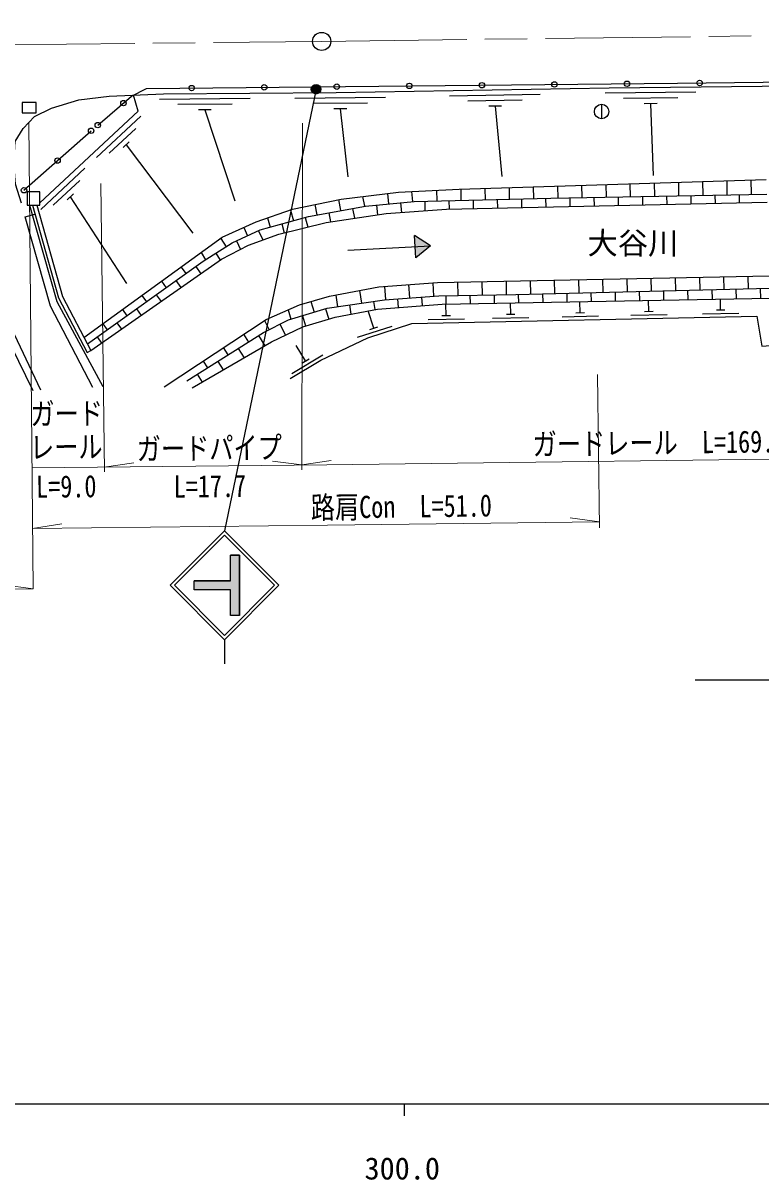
# Model space of a CAD drawing. Units: millimetres at full size, sheet at 1:1000; details may follow other scales. Extents: x 40000 to 680000, y 20000 to 380000.
# Drawn here: x 336499 to 397494, y 198715 to 294354 of the extents above; entities that cross this region are included whole.
import ezdxf
from ezdxf.enums import TextEntityAlignment as Align

# ---------------------------------------------------------------- set-up
doc = ezdxf.new("R2010")
doc.units = ezdxf.units.MM
doc.header["$LTSCALE"] = 1000
doc.linetypes.add('CHAIN', pattern=[18.5, 12, -1.5, 3.5, -1.5])
for name, color, linetype, lineweight in [('M-BGD', 7, 'Continuous', 25), ('M-BMK', 2, 'CHAIN', 13), ('M-BMK-SRVR', 3, 'Continuous', 25), ('M-STR-HTXT', 7, 'Continuous', 13), ('M-STR-STRC', 7, 'Continuous', 25), ('M-TTL-BAND', 7, 'Continuous', 25)]:
    doc.layers.add(name, color=color, linetype=linetype, lineweight=lineweight)
doc.layers.add('M-BMK-HTXT', color=7, linetype='Continuous')
doc.styles.add('ＭＳ ゴシック', font='')
doc.styles.get('ＭＳ ゴシック').set_extended_font_data('MS Gothic')

msp = doc.modelspace()

# ---------------------------------------------------------------- hatches: boundary and pattern name
at = {"layer": 'M-BGD'}
msp.add_hatch(color=256, dxfattribs=at).paths.add_polyline_path([(368963, 274948), (368913, 275872), (368863, 276796), (370173, 275940)])
at = {"layer": 'M-STR-STRC'}
for points in [[(360384, 288679, -1), (361059, 289109, -1)], [(353646, 247500), (353646, 245375), (354396, 245375), (354396, 250375), (353646, 250375), (353646, 248250), (350646, 248250), (350646, 247500)]]:
    msp.add_hatch(color=256, dxfattribs=at).paths.add_polyline_path(points)

# ---------------------------------------------------------------- linework, layer by layer
at = {"layer": 'M-BGD'}
for p, q in [((355274, 288113), (347774, 288053)), ((366464, 288215), (358965, 288134)), ((379258, 288457), (371759, 288329)), ((377766, 287981), (373267, 287904)), ((392122, 288635), (384623, 288550)), ((390627, 288168), (386127, 288117)), ((353777, 287651), (349277, 287615)), ((352056, 287187), (351006, 287179)), ((351531, 287183), (354003, 279649)), ((364969, 287749), (360469, 287700)), ((363249, 287280), (362199, 287269)), ((362724, 287275), (363350, 281635)), ((376049, 287502), (374999, 287484)), ((375524, 287493), (376085, 281667)), ((384329, 287646), (384329, 286446)), ((388907, 287698), (387857, 287686)), ((388382, 287692), (388593, 281753)), ((346236, 286659), (342577, 283251)), ((336568, 280535), (342121, 285455)), ((345811, 285648), (343616, 283604)), ((345276, 284535), (344764, 284058)), ((345020, 284297), (350521, 276995)), ((341611, 282352), (337952, 278944)), ((341186, 281341), (338990, 279296)), ((390671, 281202), (390693, 280084)), ((392670, 281267), (392693, 280123)), ((394669, 281331), (394692, 280162)), ((396669, 281396), (396692, 280200)), ((340651, 280228), (340139, 279751)), ((366625, 280274), (366708, 279409)), ((368619, 280433), (368699, 279599)), ((370677, 280530), (370698, 279656)), ((372675, 280621), (372697, 279703)), ((374674, 280686), (374696, 279750)), ((376673, 280750), (376696, 279797)), ((378673, 280815), (378695, 279844)), ((380676, 280880), (380695, 279889)), ((382675, 280944), (382694, 279928)), ((384674, 281009), (384694, 279967)), ((386673, 281073), (386694, 280006)), ((388672, 281138), (388693, 280045)), ((340395, 279989), (345033, 272835)), ((360625, 279356), (360783, 278491)), ((362582, 279769), (362751, 278851)), ((364568, 280027), (364718, 279212)), ((365712, 279314), (365790, 278502)), ((367703, 279504), (367780, 278703)), ((369698, 279633), (369716, 278845)), ((371697, 279680), (371714, 278981)), ((373697, 279727), (373713, 279023)), ((375696, 279774), (375713, 279066)), ((377696, 279821), (377712, 279109)), ((379695, 279868), (379712, 279152)), ((381695, 279909), (381709, 279195)), ((383694, 279948), (383708, 279238)), ((385694, 279986), (385708, 279281)), ((387694, 280025), (387707, 279324)), ((389693, 280064), (389707, 279367)), ((391693, 280103), (391706, 279410)), ((393692, 280142), (393706, 279453)), ((395692, 280181), (395705, 279496)), ((358597, 278903), (358842, 278017)), ((361767, 278671), (361905, 277920)), ((363734, 279031), (363884, 278216)), ((354738, 277457), (355051, 276776)), ((356703, 278249), (356914, 277484)), ((357878, 277751), (358082, 277012)), ((359806, 278284), (360025, 277492)), ((352833, 276560), (353273, 275869)), ((355959, 277193), (356312, 276425)), ((370173, 275940), (368863, 276796)), ((368963, 274948), (368863, 276796)), ((354142, 276359), (354467, 275651)), ((363357, 275571), (370173, 275940)), ((370173, 275940), (368963, 274948)), ((351210, 275384), (351586, 274794)), ((352429, 275331), (352796, 274755)), ((349562, 274188), (349950, 273643)), ((350765, 274224), (351188, 273631)), ((347942, 273014), (348322, 272482)), ((349136, 273063), (349548, 272485)), ((366373, 272578), (366452, 271493)), ((368367, 272731), (368447, 271638)), ((370362, 272884), (370441, 271783)), ((372423, 272947), (372440, 271838)), ((374423, 272986), (374440, 271869)), ((376422, 273025), (376440, 271900)), ((378411, 273063), (378439, 271942)), ((380411, 273102), (380439, 271992)), ((382410, 273141), (382438, 272042)), ((384410, 273180), (384437, 272092)), ((386410, 273219), (386437, 272143)), ((388409, 273258), (388436, 272193)), ((390409, 273297), (390435, 272243)), ((392409, 273336), (392435, 272293)), ((394408, 273375), (394434, 272343)), ((396408, 273414), (396434, 272393)), ((346323, 271841), (346694, 271321)), ((347508, 271901), (347909, 271339)), ((362352, 271873), (362495, 270910)), ((364318, 272243), (364473, 271205)), ((369444, 271710), (369496, 270997)), ((371440, 271822), (371451, 271131)), ((373440, 271853), (373451, 271166)), ((375440, 271884), (375450, 271202)), ((377440, 271917), (377457, 271238)), ((379439, 271967), (379456, 271274)), ((381438, 272017), (381456, 271309)), ((383438, 272067), (383456, 271345)), ((385437, 272118), (385455, 271381)), ((387436, 272168), (387455, 271417)), ((389436, 272218), (389455, 271452)), ((391435, 272268), (391455, 271488)), ((393434, 272318), (393454, 271524)), ((395434, 272368), (395454, 271560)), ((397433, 272418), (397454, 271595)), ((344704, 270667), (345066, 270159)), ((345880, 270740), (346270, 270193)), ((360287, 271334), (360553, 270453)), ((361510, 270742), (361770, 269884)), ((363484, 271057), (363598, 270289)), ((365462, 271352), (365564, 270667)), ((367449, 271566), (367502, 270842)), ((371479, 270175), (371459, 271131)), ((376809, 270287), (376789, 271226)), ((382551, 270408), (382531, 271329)), ((388229, 270528), (388210, 271430)), ((393813, 270645), (394512, 270660)), ((394163, 270653), (394144, 271536)), ((356456, 269772), (356838, 269009)), ((358404, 270653), (358639, 269875)), ((359596, 270164), (359851, 269320)), ((365491, 269125), (365025, 270563)), ((369985, 269844), (372985, 269907)), ((371129, 270168), (371829, 270183)), ((375315, 269956), (378315, 270019)), ((376459, 270280), (377159, 270295)), ((381057, 270077), (384057, 270140)), ((382201, 270401), (382901, 270416)), ((386735, 270196), (389735, 270260)), ((387879, 270521), (388579, 270535)), ((392669, 270321), (395668, 270384)), ((343085, 269493), (343438, 268998)), ((344252, 269578), (344631, 269047)), ((357732, 269458), (358187, 268553)), ((364156, 268377), (367010, 269302)), ((365158, 269017), (365824, 269233)), ((342624, 268417), (342991, 267901)), ((354720, 268625), (355122, 267986)), ((355968, 268519), (356496, 267681)), ((341794, 267118), (342103, 267280)), ((353051, 267522), (353430, 266920)), ((354276, 267453), (354763, 266681)), ((358713, 265395), (361285, 266939)), ((359844, 266424), (359072, 267710)), ((351382, 266419), (351738, 265854)), ((352584, 266387), (353029, 265680)), ((359544, 266244), (360145, 266604)), ((350892, 265320), (351296, 264679))]:
    msp.add_line(p, q, dxfattribs=at)
for points in [[(336363, 279480), (335876, 281051), (335722, 282766), (335842, 284575), (336511, 285636), (337433, 286635), (338843, 287335), (341117, 288001), (343623, 288320), (348096, 288506), (362371, 288619), (384945, 289004), (417865, 289375), (434665, 289561), (457180, 289830), (470676, 289948), (479919, 289836), (489287, 289480), (501409, 288947), (509829, 288161), (515943, 287378), (520474, 286621), (527372, 285166), (529846, 284518)], [(342674, 285924), (345461, 288316), (346708, 288950), (390609, 289383), (470776, 290316), (485593, 290191), (493601, 289862), (501728, 289290), (514641, 287962), (519179, 287201), (526540, 285774), (530015, 284882)], [(337873, 279485), (346021, 287073), (345634, 288404)], [(341530, 268366), (352951, 276645), (355776, 277929), (358775, 278964), (362790, 279813), (367531, 280382), (372552, 280617), (397944, 281437)], [(341809, 267836), (351380, 274663), (353786, 276196), (356105, 277260), (360103, 278366), (364806, 279228), (368841, 279612), (380122, 279878), (397983, 280226)], [(337018, 279290), (339285, 271351), (343075, 264303)], [(337274, 279290), (339414, 271630), (341794, 267118)], [(337636, 279290), (339740, 271760), (342103, 267280)], [(342103, 267280), (352907, 274833), (355128, 275997), (357631, 276901), (361540, 277865), (366511, 278610), (371494, 278976), (398005, 279545)], [(342259, 264216), (338757, 270948), (336662, 278329), (337478, 278560)], [(337332, 263945), (331965, 274906), (332606, 275220), (337927, 264048)], [(348152, 264286), (356583, 269856), (359350, 271067), (361838, 271776), (365907, 272543), (370754, 272914), (398202, 273449)], [(350046, 264787), (356385, 268782), (358448, 269817), (361648, 270784), (366373, 271488), (370868, 271813), (377233, 271912), (398235, 272438)], [(350486, 264212), (357035, 267993), (359633, 269256), (362300, 270040), (365787, 270709), (371151, 271125), (398262, 271610)], [(358579, 264964), (361100, 266478), (364992, 268333), (368644, 269515), (397157, 270116), (397563, 267650), (407129, 268360), (416798, 269477), (422104, 269754), (428809, 269777), (431955, 269118), (435387, 267994), (438466, 266735), (441535, 265194)], [(404877, 238621), (404877, 239716), (404652, 240028), (392051, 240028)]]:
    msp.add_lwpolyline(points, dxfattribs=at)
for points in [[(336430, 286932), (337567, 286932), (337567, 287784), (336430, 287784)], [(336826, 279290), (337873, 279290), (337873, 280401), (336826, 280401)]]:
    msp.add_lwpolyline(points, close=True, dxfattribs=at)
for centre, radius in [((350431, 288986), 225), ((356431, 289046), 225), ((362431, 289105), 225), ((368430, 289164), 225), ((374430, 289223), 225), ((380430, 289283), 225), ((386429, 289342), 225), ((392429, 289404), 225), ((344795, 287744), 225), ((384329, 287046), 600), ((342674, 285924), 225), ((342121, 285455), 225), ((339345, 282995), 225), ((336568, 280535), 225)]:
    msp.add_circle(centre, radius, dxfattribs=at)
at = {"layer": 'M-BMK'}
msp.add_lwpolyline([(62537, 289724), (100152, 290126), (162165, 290790), (222016, 291375), (261727, 291821), (289406, 292150), (333736, 292544), (361181, 292843), (408708, 293449), (460715, 294093), (475727, 294354), (484110, 294310), (489495, 294147), (499453, 293473), (508803, 292480), (516531, 291320), (531545, 288397), (539730, 286264), (558502, 280425)], dxfattribs=at)
at = {"layer": 'M-BMK-SRVR'}
msp.add_circle((361181, 292843), 750, dxfattribs=at)
at = {"layer": 'M-STR-HTXT'}
for p, q in [((336972, 286136), (337320, 247580)), ((359539, 257417), (359600, 286083)), ((342934, 281087), (343215, 257253)), ((384159, 252639), (383999, 265302)), ((343211, 257645), (345638, 258013)), ((359540, 257823), (357106, 258138)), ((359540, 257823), (361967, 258191)), ((337275, 252580), (339702, 252948)), ((384153, 253133), (381718, 253443)), ((337320, 247575), (334887, 247900))]:
    msp.add_line(p, q, dxfattribs=at)
for points in [[(337230, 257580), (361595, 257846), (409154, 258452), (461236, 259096), (475941, 259352), (483488, 259313), (487781, 259183), (496421, 258598), (504356, 257755), (510588, 256820), (522111, 254577)], [(337275, 252580), (361654, 252846), (384153, 253133)], [(327929, 247491), (334181, 247546), (337330, 247580)]]:
    msp.add_lwpolyline(points, dxfattribs=at)
at = {"layer": 'M-STR-STRC'}
for p, q in [((360721, 288894), (353147, 252375)), ((348647, 247875), (353147, 252375)), ((349000, 247875), (353147, 252022)), ((357647, 247875), (353147, 252375)), ((357294, 247875), (353147, 252022)), ((354396, 250375), (353646, 250375)), ((353646, 248250), (353646, 250375)), ((354396, 245375), (354396, 250375)), ((348647, 247875), (353147, 243375)), ((349000, 247875), (353147, 243728)), ((350646, 247500), (350646, 248250)), ((353646, 248250), (350646, 248250)), ((353147, 243728), (357294, 247875)), ((353147, 243375), (357647, 247875)), ((353646, 247500), (350646, 247500)), ((353646, 245375), (353646, 247500)), ((354396, 245375), (353646, 245375)), ((353147, 243375), (353147, 241375))]:
    msp.add_line(p, q, dxfattribs=at)
msp.add_lwpolyline([(350646, 248250), (353646, 248250), (353646, 250375), (354396, 250375), (354396, 245375), (353646, 245375), (353646, 247500), (350646, 247500)], close=True, dxfattribs=at)
msp.add_circle((360721, 288894), 400, dxfattribs=at)
at = {"layer": 'M-TTL-BAND'}
for p, q in [((40000, 205000), (579000, 205000)), ((368000, 205000), (368000, 204000))]:
    msp.add_line(p, q, dxfattribs=at)

# ---------------------------------------------------------------- texts
at = {"layer": 'M-BMK-HTXT', "style": 'ＭＳ ゴシック'}
msp.add_text('大谷川', height=1833, dxfattribs=at).set_placement((386917, 276169), align=Align.MIDDLE_CENTER)
at = {"layer": 'M-STR-HTXT', "style": 'ＭＳ ゴシック', "width": 0.8}
for s, rotation, p in [('ガード', 0.625, (340116, 260605)), ('レール', 0.625, (340083, 257842)), ('ガードパイプ', 0.625, (351905, 257740)), ('ガードレール  L=169.0 ', 0.73, (389629, 258203)), ('L=9.0', 0.625, (340083, 254586)), ('L=17.7', 0.625, (351953, 254604)), ('路肩Con  L=51.0 ', 0.73, (368283, 252931))]:
    msp.add_text(s, height=1833, rotation=rotation, dxfattribs=at).set_placement(p, align=Align.BOTTOM_CENTER)
at = {"layer": 'M-TTL-BAND', "style": 'ＭＳ ゴシック'}
msp.add_text('300.0', height=1833, dxfattribs=at).set_placement((367844, 198195), align=Align.BOTTOM_CENTER)

doc.saveas('drawing.dxf')
